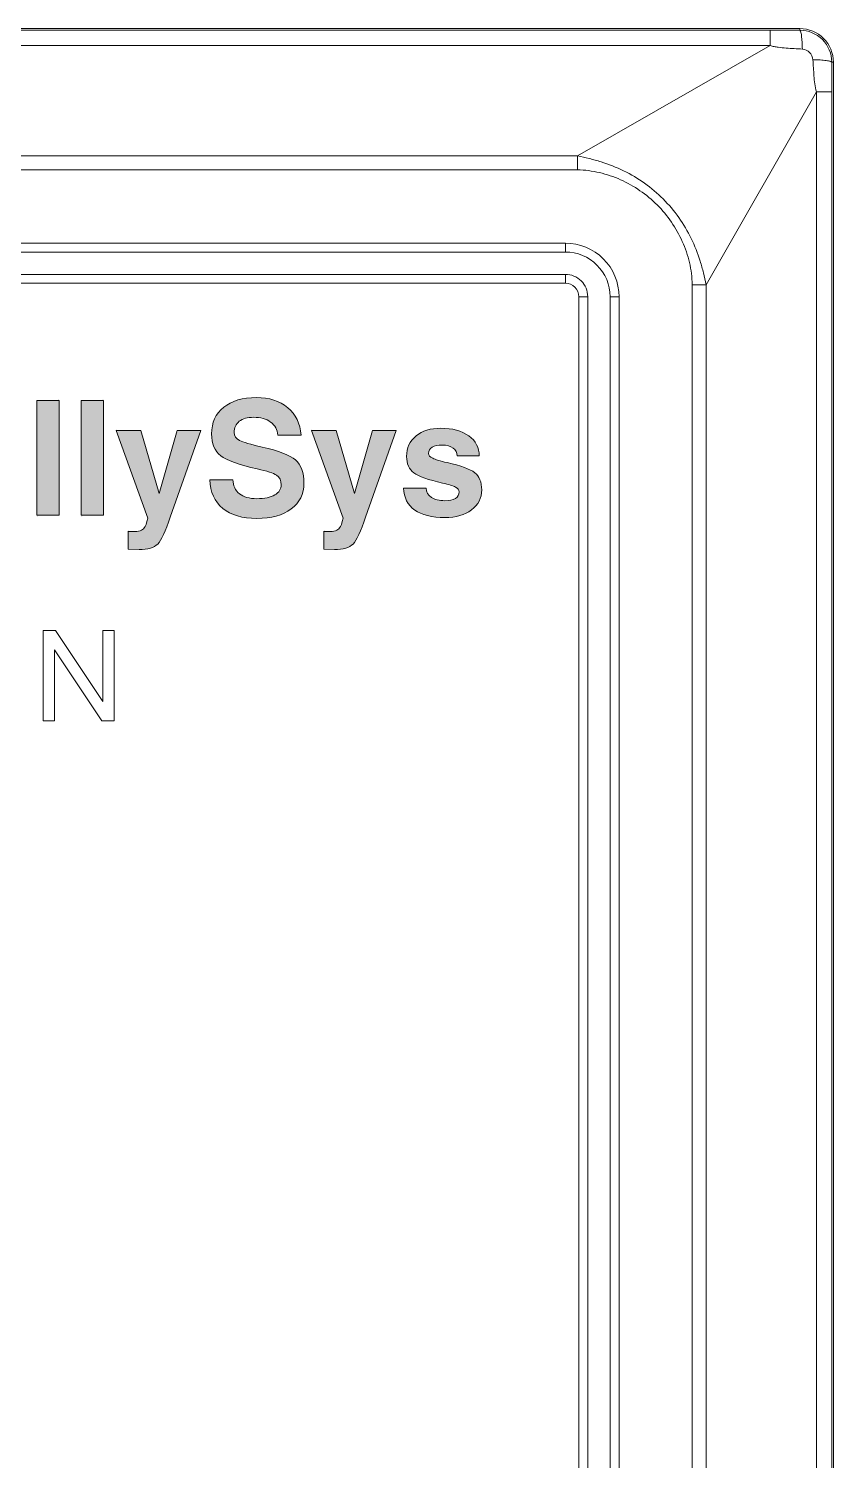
# Model space of a CAD drawing. Header units: millimetres. Extents: x 33157 to 59611, y -29750 to 1750.
# Drawn here: x 54025.99 to 54044.01, y 447.15 to 479.19 of the extents above; entities that cross this region are included whole.
import ezdxf

# ---------------------------------------------------------------- set-up
doc = ezdxf.new("R2010")
doc.units = ezdxf.units.MM
doc.layers.get('0').update_dxf_attribs({"lineweight": 18})

msp = doc.modelspace()

# ---------------------------------------------------------------- hatches: boundary and pattern name
h = msp.add_hatch(color=256)
edge = h.paths.add_edge_path(flags=0)
edge.add_spline(control_points=[(54026.177, 470.868), (54026.177, 470.868), (54026.427, 470.868), (54026.427, 470.868), (54026.427, 470.868), (54026.678, 470.868), (54026.678, 470.868), (54026.678, 470.868), (54026.678, 468.302), (54026.678, 468.302), (54026.678, 468.302), (54026.429, 468.302), (54026.429, 468.302), (54026.429, 468.302), (54026.177, 468.302), (54026.177, 468.302), (54026.177, 468.302), (54026.177, 470.868), (54026.177, 470.868)], knot_values=[0, 0, 0, 0, 1.022333, 1.022333, 1.022333, 2.044667, 2.044667, 2.044667, 3.067, 3.067, 3.067, 4.089333, 4.089333, 4.089333, 5.111667, 5.111667, 5.111667, 6.134, 6.134, 6.134, 6.134], weights=[1, 1, 1, 1, 1, 1, 1, 1, 1, 1, 1, 1, 1, 1, 1, 1, 1, 1, 1], degree=3, periodic=0)
h = msp.add_hatch(color=256)
edge = h.paths.add_edge_path(flags=0)
edge.add_spline(control_points=[(54027.171, 470.868), (54027.171, 470.868), (54027.421, 470.868), (54027.421, 470.868), (54027.421, 470.868), (54027.672, 470.868), (54027.672, 470.868), (54027.672, 470.868), (54027.672, 468.302), (54027.672, 468.302), (54027.672, 468.302), (54027.422, 468.302), (54027.422, 468.302), (54027.422, 468.302), (54027.171, 468.302), (54027.171, 468.302), (54027.171, 468.302), (54027.171, 470.868), (54027.171, 470.868)], knot_values=[0, 0, 0, 0, 1.022333, 1.022333, 1.022333, 2.044667, 2.044667, 2.044667, 3.067, 3.067, 3.067, 4.089333, 4.089333, 4.089333, 5.111667, 5.111667, 5.111667, 6.134, 6.134, 6.134, 6.134], weights=[1, 1, 1, 1, 1, 1, 1, 1, 1, 1, 1, 1, 1, 1, 1, 1, 1, 1, 1], degree=3, periodic=0)
h = msp.add_hatch(color=256)
edge = h.paths.add_edge_path(flags=0)
edge.add_spline(control_points=[(54031.572, 470.097), (54031.563, 470.22), (54031.51, 470.317), (54031.412, 470.389), (54031.314, 470.46), (54031.187, 470.496), (54031.03, 470.496), (54030.894, 470.496), (54030.787, 470.466), (54030.711, 470.406), (54030.634, 470.347), (54030.595, 470.263), (54030.595, 470.156), (54030.595, 470.079), (54030.636, 470.02), (54030.716, 469.978), (54030.795, 469.936), (54030.963, 469.887), (54031.22, 469.83), (54031.594, 469.746), (54031.844, 469.649), (54031.969, 469.54), (54032.095, 469.432), (54032.158, 469.258), (54032.158, 469.018), (54032.158, 468.777), (54032.064, 468.586), (54031.874, 468.444), (54031.684, 468.303), (54031.427, 468.232), (54031.104, 468.232), (54030.779, 468.232), (54030.525, 468.307), (54030.343, 468.457), (54030.16, 468.607), (54030.062, 468.821), (54030.049, 469.098), (54030.049, 469.098), (54030.566, 469.098), (54030.566, 469.098), (54030.572, 468.962), (54030.621, 468.857), (54030.714, 468.784), (54030.807, 468.711), (54030.937, 468.674), (54031.104, 468.674), (54031.275, 468.674), (54031.409, 468.702), (54031.505, 468.757), (54031.601, 468.812), (54031.649, 468.889), (54031.649, 468.987), (54031.649, 469.083), (54031.614, 469.154), (54031.545, 469.2), (54031.477, 469.245), (54031.333, 469.292), (54031.112, 469.341), (54030.704, 469.432), (54030.432, 469.53), (54030.295, 469.636), (54030.159, 469.741), (54030.09, 469.904), (54030.09, 470.127), (54030.09, 470.376), (54030.181, 470.573), (54030.361, 470.719), (54030.542, 470.865), (54030.786, 470.938), (54031.093, 470.938), (54031.381, 470.938), (54031.615, 470.863), (54031.795, 470.711), (54031.976, 470.559), (54032.076, 470.355), (54032.096, 470.097), (54032.096, 470.097), (54031.572, 470.097), (54031.572, 470.097)], knot_values=[0, 0, 0, 0, 0.541456, 0.541456, 0.541456, 1.082912, 1.082912, 1.082912, 1.624368, 1.624368, 1.624368, 2.165824, 2.165824, 2.165824, 2.707281, 2.707281, 2.707281, 3.248737, 3.248737, 3.248737, 3.790193, 3.790193, 3.790193, 4.331649, 4.331649, 4.331649, 4.873105, 4.873105, 4.873105, 5.414561, 5.414561, 5.414561, 5.956017, 5.956017, 5.956017, 6.497473, 6.497473, 6.497473, 7.03893, 7.03893, 7.03893, 7.580386, 7.580386, 7.580386, 8.121842, 8.121842, 8.121842, 8.663298, 8.663298, 8.663298, 9.204754, 9.204754, 9.204754, 9.74621, 9.74621, 9.74621, 10.287666, 10.287666, 10.287666, 10.829122, 10.829122, 10.829122, 11.370578, 11.370578, 11.370578, 11.912035, 11.912035, 11.912035, 12.453491, 12.453491, 12.453491, 12.994947, 12.994947, 12.994947, 13.536403, 13.536403, 13.536403, 14.077859, 14.077859, 14.077859, 14.077859], weights=[1, 1, 1, 1, 1, 1, 1, 1, 1, 1, 1, 1, 1, 1, 1, 1, 1, 1, 1, 1, 1, 1, 1, 1, 1, 1, 1, 1, 1, 1, 1, 1, 1, 1, 1, 1, 1, 1, 1, 1, 1, 1, 1, 1, 1, 1, 1, 1, 1, 1, 1, 1, 1, 1, 1, 1, 1, 1, 1, 1, 1, 1, 1, 1, 1, 1, 1, 1, 1, 1, 1, 1, 1, 1, 1, 1, 1, 1, 1], degree=3, periodic=0)
h = msp.add_hatch(color=256)
edge = h.paths.add_edge_path(flags=0)
edge.add_spline(control_points=[(54029.165, 468.261), (54029.055, 467.941), (54028.961, 467.741), (54028.883, 467.659), (54028.805, 467.578), (54028.666, 467.537), (54028.465, 467.537), (54028.465, 467.537), (54028.226, 467.542), (54028.226, 467.542), (54028.226, 467.542), (54028.226, 467.944), (54028.226, 467.944), (54028.238, 467.939), (54028.27, 467.937), (54028.322, 467.937), (54028.456, 467.937), (54028.543, 467.964), (54028.584, 468.019), (54028.61, 468.054), (54028.635, 468.126), (54028.661, 468.235), (54028.661, 468.235), (54027.953, 470.201), (54027.953, 470.201), (54027.953, 470.201), (54028.228, 470.201), (54028.228, 470.201), (54028.228, 470.201), (54028.506, 470.201), (54028.506, 470.201), (54028.506, 470.201), (54028.919, 468.792), (54028.919, 468.792), (54028.919, 468.792), (54028.92, 468.792), (54028.92, 468.792), (54028.92, 468.792), (54029.322, 470.201), (54029.322, 470.201), (54029.322, 470.201), (54029.584, 470.201), (54029.584, 470.201), (54029.584, 470.201), (54029.846, 470.201), (54029.846, 470.201), (54029.846, 470.201), (54029.165, 468.261), (54029.165, 468.261)], knot_values=[0, 0, 0, 0, 0.657771, 0.657771, 0.657771, 1.315542, 1.315542, 1.315542, 1.973313, 1.973313, 1.973313, 2.631083, 2.631083, 2.631083, 3.288854, 3.288854, 3.288854, 3.946625, 3.946625, 3.946625, 4.604396, 4.604396, 4.604396, 5.262167, 5.262167, 5.262167, 5.919938, 5.919938, 5.919938, 6.577708, 6.577708, 6.577708, 7.235479, 7.235479, 7.235479, 7.89325, 7.89325, 7.89325, 8.551021, 8.551021, 8.551021, 9.208792, 9.208792, 9.208792, 9.866563, 9.866563, 9.866563, 10.524333, 10.524333, 10.524333, 10.524333], weights=[1, 1, 1, 1, 1, 1, 1, 1, 1, 1, 1, 1, 1, 1, 1, 1, 1, 1, 1, 1, 1, 1, 1, 1, 1, 1, 1, 1, 1, 1, 1, 1, 1, 1, 1, 1, 1, 1, 1, 1, 1, 1, 1, 1, 1, 1, 1, 1, 1], degree=3, periodic=0)
h = msp.add_hatch(color=256)
edge = h.paths.add_edge_path(flags=0)
edge.add_spline(control_points=[(54033.539, 468.261), (54033.429, 467.941), (54033.335, 467.741), (54033.257, 467.659), (54033.179, 467.578), (54033.04, 467.537), (54032.84, 467.537), (54032.84, 467.537), (54032.6, 467.542), (54032.6, 467.542), (54032.6, 467.542), (54032.6, 467.944), (54032.6, 467.944), (54032.612, 467.939), (54032.644, 467.937), (54032.696, 467.937), (54032.83, 467.937), (54032.918, 467.964), (54032.958, 468.019), (54032.984, 468.054), (54033.01, 468.126), (54033.035, 468.235), (54033.035, 468.235), (54032.327, 470.201), (54032.327, 470.201), (54032.327, 470.201), (54032.603, 470.201), (54032.603, 470.201), (54032.603, 470.201), (54032.88, 470.201), (54032.88, 470.201), (54032.88, 470.201), (54033.293, 468.792), (54033.293, 468.792), (54033.293, 468.792), (54033.294, 468.792), (54033.294, 468.792), (54033.294, 468.792), (54033.696, 470.201), (54033.696, 470.201), (54033.696, 470.201), (54033.958, 470.201), (54033.958, 470.201), (54033.958, 470.201), (54034.22, 470.201), (54034.22, 470.201), (54034.22, 470.201), (54033.539, 468.261), (54033.539, 468.261)], knot_values=[0, 0, 0, 0, 0.657764, 0.657764, 0.657764, 1.315528, 1.315528, 1.315528, 1.973292, 1.973292, 1.973292, 2.631056, 2.631056, 2.631056, 3.28882, 3.28882, 3.28882, 3.946585, 3.946585, 3.946585, 4.604349, 4.604349, 4.604349, 5.262113, 5.262113, 5.262113, 5.919877, 5.919877, 5.919877, 6.577641, 6.577641, 6.577641, 7.235405, 7.235405, 7.235405, 7.893169, 7.893169, 7.893169, 8.550933, 8.550933, 8.550933, 9.208697, 9.208697, 9.208697, 9.866461, 9.866461, 9.866461, 10.524225, 10.524225, 10.524225, 10.524225], weights=[1, 1, 1, 1, 1, 1, 1, 1, 1, 1, 1, 1, 1, 1, 1, 1, 1, 1, 1, 1, 1, 1, 1, 1, 1, 1, 1, 1, 1, 1, 1, 1, 1, 1, 1, 1, 1, 1, 1, 1, 1, 1, 1, 1, 1, 1, 1, 1, 1], degree=3, periodic=0)
h = msp.add_hatch(color=256)
edge = h.paths.add_edge_path(flags=0)
edge.add_spline(control_points=[(54035.589, 469.63), (54035.589, 469.704), (54035.558, 469.763), (54035.498, 469.807), (54035.437, 469.852), (54035.357, 469.874), (54035.257, 469.874), (54035.16, 469.874), (54035.085, 469.857), (54035.03, 469.824), (54034.976, 469.791), (54034.949, 469.745), (54034.949, 469.685), (54034.949, 469.643), (54034.98, 469.607), (54035.042, 469.577), (54035.102, 469.548), (54035.21, 469.516), (54035.365, 469.481), (54035.673, 469.412), (54035.878, 469.337), (54035.982, 469.256), (54036.086, 469.174), (54036.138, 469.046), (54036.138, 468.872), (54036.138, 468.686), (54036.062, 468.536), (54035.912, 468.423), (54035.761, 468.309), (54035.562, 468.252), (54035.315, 468.252), (54035.022, 468.252), (54034.797, 468.308), (54034.639, 468.42), (54034.481, 468.532), (54034.397, 468.695), (54034.387, 468.909), (54034.387, 468.909), (54034.897, 468.909), (54034.897, 468.909), (54034.9, 468.821), (54034.939, 468.753), (54035.013, 468.703), (54035.087, 468.654), (54035.187, 468.629), (54035.314, 468.629), (54035.415, 468.629), (54035.493, 468.646), (54035.55, 468.681), (54035.606, 468.715), (54035.634, 468.763), (54035.634, 468.825), (54035.634, 468.868), (54035.607, 468.904), (54035.552, 468.935), (54035.498, 468.964), (54035.402, 468.993), (54035.264, 469.024), (54034.943, 469.096), (54034.728, 469.172), (54034.62, 469.252), (54034.512, 469.331), (54034.458, 469.454), (54034.458, 469.621), (54034.458, 469.809), (54034.528, 469.961), (54034.668, 470.077), (54034.808, 470.193), (54034.993, 470.251), (54035.222, 470.251), (54035.481, 470.251), (54035.689, 470.194), (54035.847, 470.08), (54036.006, 469.967), (54036.085, 469.817), (54036.085, 469.63), (54036.085, 469.63), (54036.085, 469.63), (54036.085, 469.63), (54036.085, 469.63), (54035.589, 469.63), (54035.589, 469.63)], knot_values=[0, 0, 0, 0, 0.396938, 0.396938, 0.396938, 0.793875, 0.793875, 0.793875, 1.190813, 1.190813, 1.190813, 1.587751, 1.587751, 1.587751, 1.984688, 1.984688, 1.984688, 2.381626, 2.381626, 2.381626, 2.778564, 2.778564, 2.778564, 3.175501, 3.175501, 3.175501, 3.572439, 3.572439, 3.572439, 3.969377, 3.969377, 3.969377, 4.366314, 4.366314, 4.366314, 4.763252, 4.763252, 4.763252, 5.16019, 5.16019, 5.16019, 5.557127, 5.557127, 5.557127, 5.954065, 5.954065, 5.954065, 6.351003, 6.351003, 6.351003, 6.747941, 6.747941, 6.747941, 7.144878, 7.144878, 7.144878, 7.541816, 7.541816, 7.541816, 7.938754, 7.938754, 7.938754, 8.335691, 8.335691, 8.335691, 8.732629, 8.732629, 8.732629, 9.129567, 9.129567, 9.129567, 9.526504, 9.526504, 9.526504, 9.923442, 9.923442, 9.923442, 10.32038, 10.32038, 10.32038, 10.717317, 10.717317, 10.717317, 10.717317], weights=[1, 1, 1, 1, 1, 1, 1, 1, 1, 1, 1, 1, 1, 1, 1, 1, 1, 1, 1, 1, 1, 1, 1, 1, 1, 1, 1, 1, 1, 1, 1, 1, 1, 1, 1, 1, 1, 1, 1, 1, 1, 1, 1, 1, 1, 1, 1, 1, 1, 1, 1, 1, 1, 1, 1, 1, 1, 1, 1, 1, 1, 1, 1, 1, 1, 1, 1, 1, 1, 1, 1, 1, 1, 1, 1, 1, 1, 1, 1, 1, 1, 1], degree=3, periodic=0)

# ---------------------------------------------------------------- linework, layer by layer
at = {"lineweight": 9}
for p, q in [((54042.599, 479.157), (54042.599, 478.815)), ((54043.263, 479.195), (54043.263, 479.158)), ((54044.013, 478.445), (54044.013, 478.445)), ((54044.013, 478.445), (54044.013, 379.945)), ((54043.634, 477.781), (54043.634, 380.609)), ((54043.975, 477.781), (54043.975, 380.609)), ((54038.282, 476.349), (54038.282, 476.032)), ((54038.013, 474.395), (54038.013, 474.195)), ((54038.013, 473.695), (54038.013, 473.495)), ((54040.851, 473.464), (54040.851, 473.464)), ((54040.851, 473.464), (54040.851, 384.925)), ((54041.167, 473.464), (54041.167, 473.464)), ((54041.167, 473.464), (54041.167, 384.925)), ((54038.313, 473.195), (54038.313, 473.195)), ((54038.313, 473.195), (54038.313, 385.195)), ((54038.513, 473.195), (54038.513, 473.195)), ((54038.513, 473.195), (54038.513, 385.195)), ((54039.013, 473.195), (54039.013, 385.195)), ((54039.213, 473.195), (54039.213, 385.195))]:
    msp.add_line(p, q, dxfattribs=at)
for points in [[(54043.263, 479.195), (54043.263, 479.195), (54010.063, 479.195), (54010.063, 479.195)], [(54010.727, 479.157), (54010.727, 479.157), (54042.599, 479.157), (54042.599, 479.157)], [(54042.599, 479.157), (54042.82, 479.157), (54043.042, 479.157), (54043.263, 479.158)], [(54010.727, 478.815), (54010.727, 478.815), (54042.599, 478.815), (54042.599, 478.815)], [(54042.599, 478.815), (54042.599, 478.815), (54038.282, 476.349), (54038.282, 476.349)], [(54043.976, 478.445), (54043.976, 478.223), (54043.975, 478.002), (54043.975, 477.781)], [(54043.976, 478.445), (54043.976, 478.445), (54044.013, 478.445), (54044.013, 478.445)], [(54043.634, 477.781), (54043.634, 477.781), (54041.167, 473.464), (54041.167, 473.464)], [(54043.975, 477.781), (54043.975, 477.781), (54043.634, 477.781), (54043.634, 477.781)], [(54038.282, 476.349), (54038.282, 476.349), (54015.044, 476.349), (54015.044, 476.349)], [(54038.282, 476.032), (54038.282, 476.032), (54015.044, 476.032), (54015.044, 476.032)], [(54015.313, 474.395), (54015.313, 474.395), (54038.013, 474.395), (54038.013, 474.395)], [(54015.313, 474.195), (54015.313, 474.195), (54038.013, 474.195), (54038.013, 474.195)], [(54038.013, 473.695), (54038.013, 473.695), (54015.313, 473.695), (54015.313, 473.695)], [(54038.013, 473.495), (54038.013, 473.495), (54015.313, 473.495), (54015.313, 473.495)], [(54040.851, 473.464), (54040.851, 473.464), (54041.167, 473.464), (54041.167, 473.464)], [(54038.313, 473.195), (54038.313, 473.195), (54038.513, 473.195), (54038.513, 473.195)], [(54039.213, 473.195), (54039.213, 473.195), (54039.013, 473.195), (54039.013, 473.195)]]:
    msp.add_open_spline(points, degree=3, dxfattribs=at)
for points, knots in [([(54044.013, 478.445), (54044.013, 478.644), (54043.934, 478.834), (54043.793, 478.975), (54043.653, 479.116), (54043.462, 479.195), (54043.263, 479.195)], [0, 0, 0, 0, 167944.550317, 167944.550317, 167944.550317, 335889.100634, 335889.100634, 335889.100634, 335889.100634]), ([(54043.976, 478.445), (54043.976, 478.634), (54043.901, 478.815), (54043.767, 478.949), (54043.634, 479.083), (54043.452, 479.158), (54043.263, 479.158)], [0, 0, 0, 0, 167944.543234, 167944.543234, 167944.543234, 335889.086468, 335889.086468, 335889.086468, 335889.086468]), ([(54043.263, 479.158), (54043.267, 479.157), (54043.27, 479.153), (54043.273, 479.149), (54043.277, 479.141), (54043.28, 479.133), (54043.282, 479.125), (54043.286, 479.113), (54043.289, 479.1), (54043.291, 479.087), (54043.295, 479.07), (54043.297, 479.053), (54043.299, 479.036), (54043.305, 478.991), (54043.309, 478.946), (54043.312, 478.901), (54043.315, 478.846), (54043.318, 478.792), (54043.319, 478.737)], [0, 0, 0, 0, 142579.307993, 142579.307993, 142579.307993, 285158.615986, 285158.615986, 285158.615986, 427737.92398, 427737.92398, 427737.92398, 570317.231973, 570317.231973, 570317.231973, 712896.539966, 712896.539966, 712896.539966, 855475.847959, 855475.847959, 855475.847959, 855475.847959]), ([(54042.599, 478.815), (54042.627, 478.804), (54042.657, 478.797), (54042.686, 478.792), (54042.716, 478.786), (54042.746, 478.782), (54042.776, 478.778), (54042.836, 478.77), (54042.897, 478.765), (54042.957, 478.76), (54043.017, 478.755), (54043.078, 478.751), (54043.138, 478.748), (54043.198, 478.744), (54043.258, 478.741), (54043.319, 478.737)], [0, 0, 0, 0, 145162.406886, 145162.406886, 145162.406886, 290324.813772, 290324.813772, 290324.813772, 435487.220657, 435487.220657, 435487.220657, 580649.627543, 580649.627543, 580649.627543, 725812.034429, 725812.034429, 725812.034429, 725812.034429]), ([(54043.319, 478.737), (54043.378, 478.734), (54043.437, 478.706), (54043.481, 478.663), (54043.525, 478.619), (54043.553, 478.56), (54043.556, 478.5)], [0, 0, 0, 0, 167944.472377, 167944.472377, 167944.472377, 335888.944754, 335888.944754, 335888.944754, 335888.944754]), ([(54043.976, 478.445), (54043.976, 478.449), (54043.971, 478.452), (54043.967, 478.454), (54043.959, 478.459), (54043.951, 478.462), (54043.943, 478.464), (54043.931, 478.468), (54043.918, 478.47), (54043.905, 478.473), (54043.888, 478.476), (54043.871, 478.479), (54043.854, 478.481), (54043.809, 478.487), (54043.764, 478.491), (54043.719, 478.494), (54043.665, 478.497), (54043.61, 478.499), (54043.556, 478.5)], [0, 0, 0, 0, 142581.766495, 142581.766495, 142581.766495, 285163.53299, 285163.53299, 285163.53299, 427745.299485, 427745.299485, 427745.299485, 570327.065981, 570327.065981, 570327.065981, 712908.832476, 712908.832476, 712908.832476, 855490.598971, 855490.598971, 855490.598971, 855490.598971]), ([(54043.556, 478.5), (54043.559, 478.44), (54043.562, 478.38), (54043.566, 478.32), (54043.57, 478.259), (54043.574, 478.199), (54043.579, 478.139), (54043.583, 478.078), (54043.589, 478.018), (54043.596, 477.958), (54043.603, 477.898), (54043.612, 477.837), (54043.634, 477.781)], [0, 0, 0, 0, 148922.028791, 148922.028791, 148922.028791, 297844.057581, 297844.057581, 297844.057581, 446766.086372, 446766.086372, 446766.086372, 595688.115163, 595688.115163, 595688.115163, 595688.115163]), ([(54041.167, 473.464), (54041.145, 473.552), (54041.126, 473.641), (54041.104, 473.729), (54041.082, 473.817), (54041.058, 473.905), (54041.031, 473.991), (54040.976, 474.165), (54040.91, 474.335), (54040.83, 474.498), (54040.751, 474.661), (54040.658, 474.818), (54040.552, 474.966), (54040.447, 475.115), (54040.329, 475.254), (54040.201, 475.383), (54040.072, 475.511), (54039.933, 475.629), (54039.785, 475.734), (54039.637, 475.839), (54039.48, 475.932), (54039.316, 476.012), (54039.153, 476.092), (54038.983, 476.158), (54038.81, 476.212), (54038.723, 476.24), (54038.635, 476.264), (54038.547, 476.286), (54038.459, 476.307), (54038.371, 476.327), (54038.282, 476.349)], [0, 0, 0, 0, 137502.422363, 137502.422363, 137502.422363, 275004.844726, 275004.844726, 275004.844726, 412507.267089, 412507.267089, 412507.267089, 550009.689451, 550009.689451, 550009.689451, 687512.111814, 687512.111814, 687512.111814, 825014.534177, 825014.534177, 825014.534177, 962516.95654, 962516.95654, 962516.95654, 1100019.378903, 1100019.378903, 1100019.378903, 1237521.801266, 1237521.801266, 1237521.801266, 1375024.223629, 1375024.223629, 1375024.223629, 1375024.223629]), ([(54040.851, 473.464), (54040.851, 473.63), (54040.829, 473.797), (54040.791, 473.959), (54040.753, 474.121), (54040.699, 474.279), (54040.631, 474.431), (54040.495, 474.734), (54040.303, 475.013), (54040.067, 475.248), (54039.831, 475.484), (54039.552, 475.677), (54039.249, 475.813), (54039.097, 475.881), (54038.939, 475.934), (54038.777, 475.972), (54038.615, 476.01), (54038.449, 476.033), (54038.282, 476.032)], [0, 0, 0, 0, 142574.707675, 142574.707675, 142574.707675, 285149.41535, 285149.41535, 285149.41535, 427724.123025, 427724.123025, 427724.123025, 570298.830701, 570298.830701, 570298.830701, 712873.538376, 712873.538376, 712873.538376, 855448.246051, 855448.246051, 855448.246051, 855448.246051]), ([(54039.213, 473.195), (54039.213, 473.513), (54039.087, 473.818), (54038.862, 474.043), (54038.637, 474.268), (54038.331, 474.395), (54038.013, 474.395)], [0, 0, 0, 0, 167936.339407, 167936.339407, 167936.339407, 335872.678813, 335872.678813, 335872.678813, 335872.678813]), ([(54039.013, 473.195), (54039.013, 473.46), (54038.908, 473.714), (54038.72, 473.902), (54038.533, 474.089), (54038.278, 474.195), (54038.013, 474.195)], [0, 0, 0, 0, 167936.300967, 167936.300967, 167936.300967, 335872.601934, 335872.601934, 335872.601934, 335872.601934]), ([(54038.513, 473.195), (54038.513, 473.327), (54038.46, 473.455), (54038.367, 473.548), (54038.273, 473.642), (54038.146, 473.695), (54038.013, 473.695)], [0, 0, 0, 0, 167936.205188, 167936.205188, 167936.205188, 335872.410376, 335872.410376, 335872.410376, 335872.410376]), ([(54038.313, 473.195), (54038.313, 473.274), (54038.281, 473.351), (54038.225, 473.407), (54038.169, 473.463), (54038.093, 473.495), (54038.013, 473.495)], [0, 0, 0, 0, 167936.166837, 167936.166837, 167936.166837, 335872.333675, 335872.333675, 335872.333675, 335872.333675])]:
    msp.add_open_spline(points, degree=3, knots=knots, dxfattribs=at)
for points, knots in [([(54026.177, 470.868), (54026.177, 470.868), (54026.427, 470.868), (54026.427, 470.868), (54026.427, 470.868), (54026.678, 470.868), (54026.678, 470.868), (54026.678, 470.868), (54026.678, 468.302), (54026.678, 468.302), (54026.678, 468.302), (54026.429, 468.302), (54026.429, 468.302), (54026.429, 468.302), (54026.177, 468.302), (54026.177, 468.302), (54026.177, 468.302), (54026.177, 470.868), (54026.177, 470.868)], [0, 0, 0, 0, 142544.998418, 142544.998418, 142544.998418, 285089.996836, 285089.996836, 285089.996836, 427634.995254, 427634.995254, 427634.995254, 570179.993672, 570179.993672, 570179.993672, 712724.99209, 712724.99209, 712724.99209, 855269.990508, 855269.990508, 855269.990508, 855269.990508]), ([(54027.171, 470.868), (54027.171, 470.868), (54027.421, 470.868), (54027.421, 470.868), (54027.421, 470.868), (54027.672, 470.868), (54027.672, 470.868), (54027.672, 470.868), (54027.672, 468.302), (54027.672, 468.302), (54027.672, 468.302), (54027.422, 468.302), (54027.422, 468.302), (54027.422, 468.302), (54027.171, 468.302), (54027.171, 468.302), (54027.171, 468.302), (54027.171, 470.868), (54027.171, 470.868)], [0, 0, 0, 0, 142547.63122, 142547.63122, 142547.63122, 285095.262441, 285095.262441, 285095.262441, 427642.893661, 427642.893661, 427642.893661, 570190.524881, 570190.524881, 570190.524881, 712738.156101, 712738.156101, 712738.156101, 855285.787322, 855285.787322, 855285.787322, 855285.787322]), ([(54031.572, 470.097), (54031.563, 470.22), (54031.51, 470.317), (54031.412, 470.389), (54031.314, 470.46), (54031.187, 470.496), (54031.03, 470.496), (54030.894, 470.496), (54030.787, 470.466), (54030.711, 470.406), (54030.634, 470.347), (54030.595, 470.263), (54030.595, 470.156), (54030.595, 470.079), (54030.636, 470.02), (54030.716, 469.978), (54030.795, 469.936), (54030.963, 469.887), (54031.22, 469.83), (54031.594, 469.746), (54031.844, 469.649), (54031.969, 469.54), (54032.095, 469.432), (54032.158, 469.258), (54032.158, 469.018), (54032.158, 468.777), (54032.064, 468.586), (54031.874, 468.444), (54031.684, 468.303), (54031.427, 468.232), (54031.104, 468.232), (54030.779, 468.232), (54030.525, 468.307), (54030.343, 468.457), (54030.16, 468.607), (54030.062, 468.821), (54030.049, 469.098), (54030.049, 469.098), (54030.566, 469.098), (54030.566, 469.098), (54030.572, 468.962), (54030.621, 468.857), (54030.714, 468.784), (54030.807, 468.711), (54030.937, 468.674), (54031.104, 468.674), (54031.275, 468.674), (54031.409, 468.702), (54031.505, 468.757), (54031.601, 468.812), (54031.649, 468.889), (54031.649, 468.987), (54031.649, 469.083), (54031.614, 469.154), (54031.545, 469.2), (54031.477, 469.245), (54031.333, 469.292), (54031.112, 469.341), (54030.704, 469.432), (54030.432, 469.53), (54030.295, 469.636), (54030.159, 469.741), (54030.09, 469.904), (54030.09, 470.127), (54030.09, 470.376), (54030.181, 470.573), (54030.361, 470.719), (54030.542, 470.865), (54030.786, 470.938), (54031.093, 470.938), (54031.381, 470.938), (54031.615, 470.863), (54031.795, 470.711), (54031.976, 470.559), (54032.076, 470.355), (54032.096, 470.097), (54032.096, 470.097), (54031.572, 470.097), (54031.572, 470.097)], [0, 0, 0, 0, 132799.984912, 132799.984912, 132799.984912, 265599.969823, 265599.969823, 265599.969823, 398399.954735, 398399.954735, 398399.954735, 531199.939646, 531199.939646, 531199.939646, 663999.924558, 663999.924558, 663999.924558, 796799.90947, 796799.90947, 796799.90947, 929599.894381, 929599.894381, 929599.894381, 1062399.879293, 1062399.879293, 1062399.879293, 1195199.864204, 1195199.864204, 1195199.864204, 1327999.849116, 1327999.849116, 1327999.849116, 1460799.834028, 1460799.834028, 1460799.834028, 1593599.818939, 1593599.818939, 1593599.818939, 1726399.803851, 1726399.803851, 1726399.803851, 1859199.788762, 1859199.788762, 1859199.788762, 1991999.773674, 1991999.773674, 1991999.773674, 2124799.758586, 2124799.758586, 2124799.758586, 2257599.743497, 2257599.743497, 2257599.743497, 2390399.728409, 2390399.728409, 2390399.728409, 2523199.71332, 2523199.71332, 2523199.71332, 2655999.698232, 2655999.698232, 2655999.698232, 2788799.683144, 2788799.683144, 2788799.683144, 2921599.668055, 2921599.668055, 2921599.668055, 3054399.652967, 3054399.652967, 3054399.652967, 3187199.637878, 3187199.637878, 3187199.637878, 3319999.62279, 3319999.62279, 3319999.62279, 3452799.607702, 3452799.607702, 3452799.607702, 3452799.607702]), ([(54029.165, 468.261), (54029.055, 467.941), (54028.961, 467.741), (54028.883, 467.659), (54028.805, 467.578), (54028.666, 467.537), (54028.465, 467.537), (54028.465, 467.537), (54028.226, 467.542), (54028.226, 467.542), (54028.226, 467.542), (54028.226, 467.944), (54028.226, 467.944), (54028.238, 467.939), (54028.27, 467.937), (54028.322, 467.937), (54028.456, 467.937), (54028.543, 467.964), (54028.584, 468.019), (54028.61, 468.054), (54028.635, 468.126), (54028.661, 468.235), (54028.661, 468.235), (54027.953, 470.201), (54027.953, 470.201), (54027.953, 470.201), (54028.228, 470.201), (54028.228, 470.201), (54028.228, 470.201), (54028.506, 470.201), (54028.506, 470.201), (54028.506, 470.201), (54028.919, 468.792), (54028.919, 468.792), (54028.919, 468.792), (54028.92, 468.792), (54028.92, 468.792), (54028.92, 468.792), (54029.322, 470.201), (54029.322, 470.201), (54029.322, 470.201), (54029.584, 470.201), (54029.584, 470.201), (54029.584, 470.201), (54029.846, 470.201), (54029.846, 470.201), (54029.846, 470.201), (54029.165, 468.261), (54029.165, 468.261)], [0, 0, 0, 0, 134625.496519, 134625.496519, 134625.496519, 269250.993039, 269250.993039, 269250.993039, 403876.489558, 403876.489558, 403876.489558, 538501.986077, 538501.986077, 538501.986077, 673127.482597, 673127.482597, 673127.482597, 807752.979116, 807752.979116, 807752.979116, 942378.475635, 942378.475635, 942378.475635, 1077003.972154, 1077003.972154, 1077003.972154, 1211629.468674, 1211629.468674, 1211629.468674, 1346254.965193, 1346254.965193, 1346254.965193, 1480880.461712, 1480880.461712, 1480880.461712, 1615505.958232, 1615505.958232, 1615505.958232, 1750131.454751, 1750131.454751, 1750131.454751, 1884756.95127, 1884756.95127, 1884756.95127, 2019382.44779, 2019382.44779, 2019382.44779, 2154007.944309, 2154007.944309, 2154007.944309, 2154007.944309]), ([(54033.539, 468.261), (54033.429, 467.941), (54033.335, 467.741), (54033.257, 467.659), (54033.179, 467.578), (54033.04, 467.537), (54032.84, 467.537), (54032.84, 467.537), (54032.6, 467.542), (54032.6, 467.542), (54032.6, 467.542), (54032.6, 467.944), (54032.6, 467.944), (54032.612, 467.939), (54032.644, 467.937), (54032.696, 467.937), (54032.83, 467.937), (54032.918, 467.964), (54032.958, 468.019), (54032.984, 468.054), (54033.01, 468.126), (54033.035, 468.235), (54033.035, 468.235), (54032.327, 470.201), (54032.327, 470.201), (54032.327, 470.201), (54032.603, 470.201), (54032.603, 470.201), (54032.603, 470.201), (54032.88, 470.201), (54032.88, 470.201), (54032.88, 470.201), (54033.293, 468.792), (54033.293, 468.792), (54033.293, 468.792), (54033.294, 468.792), (54033.294, 468.792), (54033.294, 468.792), (54033.696, 470.201), (54033.696, 470.201), (54033.696, 470.201), (54033.958, 470.201), (54033.958, 470.201), (54033.958, 470.201), (54034.22, 470.201), (54034.22, 470.201), (54034.22, 470.201), (54033.539, 468.261), (54033.539, 468.261)], [0, 0, 0, 0, 134636.443046, 134636.443046, 134636.443046, 269272.886092, 269272.886092, 269272.886092, 403909.329138, 403909.329138, 403909.329138, 538545.772184, 538545.772184, 538545.772184, 673182.21523, 673182.21523, 673182.21523, 807818.658276, 807818.658276, 807818.658276, 942455.101322, 942455.101322, 942455.101322, 1077091.544369, 1077091.544369, 1077091.544369, 1211727.987415, 1211727.987415, 1211727.987415, 1346364.430461, 1346364.430461, 1346364.430461, 1481000.873507, 1481000.873507, 1481000.873507, 1615637.316553, 1615637.316553, 1615637.316553, 1750273.759599, 1750273.759599, 1750273.759599, 1884910.202645, 1884910.202645, 1884910.202645, 2019546.645691, 2019546.645691, 2019546.645691, 2154183.088737, 2154183.088737, 2154183.088737, 2154183.088737]), ([(54035.589, 469.63), (54035.589, 469.704), (54035.558, 469.763), (54035.498, 469.807), (54035.437, 469.852), (54035.357, 469.874), (54035.257, 469.874), (54035.16, 469.874), (54035.085, 469.857), (54035.03, 469.824), (54034.976, 469.791), (54034.949, 469.745), (54034.949, 469.685), (54034.949, 469.643), (54034.98, 469.607), (54035.042, 469.577), (54035.102, 469.548), (54035.21, 469.516), (54035.365, 469.481), (54035.673, 469.412), (54035.878, 469.337), (54035.982, 469.256), (54036.086, 469.174), (54036.138, 469.046), (54036.138, 468.872), (54036.138, 468.686), (54036.062, 468.536), (54035.912, 468.423), (54035.761, 468.309), (54035.562, 468.252), (54035.315, 468.252), (54035.022, 468.252), (54034.797, 468.308), (54034.639, 468.42), (54034.481, 468.532), (54034.397, 468.695), (54034.387, 468.909), (54034.387, 468.909), (54034.897, 468.909), (54034.897, 468.909), (54034.9, 468.821), (54034.939, 468.753), (54035.013, 468.703), (54035.087, 468.654), (54035.187, 468.629), (54035.314, 468.629), (54035.415, 468.629), (54035.493, 468.646), (54035.55, 468.681), (54035.606, 468.715), (54035.634, 468.763), (54035.634, 468.825), (54035.634, 468.868), (54035.607, 468.904), (54035.552, 468.935), (54035.498, 468.964), (54035.402, 468.993), (54035.264, 469.024), (54034.943, 469.096), (54034.728, 469.172), (54034.62, 469.252), (54034.512, 469.331), (54034.458, 469.454), (54034.458, 469.621), (54034.458, 469.809), (54034.528, 469.961), (54034.668, 470.077), (54034.808, 470.193), (54034.993, 470.251), (54035.222, 470.251), (54035.481, 470.251), (54035.689, 470.194), (54035.847, 470.08), (54036.006, 469.967), (54036.085, 469.817), (54036.085, 469.63), (54036.085, 469.63), (54036.085, 469.63), (54036.085, 469.63), (54036.085, 469.63), (54035.589, 469.63), (54035.589, 469.63)], [0, 0, 0, 0, 132712.044845, 132712.044845, 132712.044845, 265424.089689, 265424.089689, 265424.089689, 398136.134534, 398136.134534, 398136.134534, 530848.179378, 530848.179378, 530848.179378, 663560.224223, 663560.224223, 663560.224223, 796272.269068, 796272.269068, 796272.269068, 928984.313912, 928984.313912, 928984.313912, 1061696.358757, 1061696.358757, 1061696.358757, 1194408.403601, 1194408.403601, 1194408.403601, 1327120.448446, 1327120.448446, 1327120.448446, 1459832.49329, 1459832.49329, 1459832.49329, 1592544.538135, 1592544.538135, 1592544.538135, 1725256.58298, 1725256.58298, 1725256.58298, 1857968.627824, 1857968.627824, 1857968.627824, 1990680.672669, 1990680.672669, 1990680.672669, 2123392.717513, 2123392.717513, 2123392.717513, 2256104.762358, 2256104.762358, 2256104.762358, 2388816.807203, 2388816.807203, 2388816.807203, 2521528.852047, 2521528.852047, 2521528.852047, 2654240.896892, 2654240.896892, 2654240.896892, 2786952.941736, 2786952.941736, 2786952.941736, 2919664.986581, 2919664.986581, 2919664.986581, 3052377.031426, 3052377.031426, 3052377.031426, 3185089.07627, 3185089.07627, 3185089.07627, 3317801.121115, 3317801.121115, 3317801.121115, 3450513.165959, 3450513.165959, 3450513.165959, 3583225.210804, 3583225.210804, 3583225.210804, 3583225.210804]), ([(54026.317, 463.702), (54026.317, 463.702), (54026.317, 465.723), (54026.317, 465.723), (54026.317, 465.723), (54026.592, 465.723), (54026.592, 465.723), (54026.592, 465.723), (54027.652, 464.136), (54027.652, 464.136), (54027.652, 464.136), (54027.652, 465.723), (54027.652, 465.723), (54027.652, 465.723), (54027.909, 465.723), (54027.909, 465.723), (54027.909, 465.723), (54027.909, 463.702), (54027.909, 463.702), (54027.909, 463.702), (54027.634, 463.702), (54027.634, 463.702), (54027.634, 463.702), (54026.574, 465.288), (54026.574, 465.288), (54026.574, 465.288), (54026.574, 463.702), (54026.574, 463.702), (54026.574, 463.702), (54026.317, 463.702), (54026.317, 463.702)], [0, 0, 0, 0, 137477.307639, 137477.307639, 137477.307639, 274954.615279, 274954.615279, 274954.615279, 412431.922918, 412431.922918, 412431.922918, 549909.230557, 549909.230557, 549909.230557, 687386.538196, 687386.538196, 687386.538196, 824863.845836, 824863.845836, 824863.845836, 962341.153475, 962341.153475, 962341.153475, 1099818.461114, 1099818.461114, 1099818.461114, 1237295.768754, 1237295.768754, 1237295.768754, 1374773.076393, 1374773.076393, 1374773.076393, 1374773.076393])]:
    msp.add_open_spline(points, degree=3, knots=knots)

doc.saveas('drawing.dxf')
